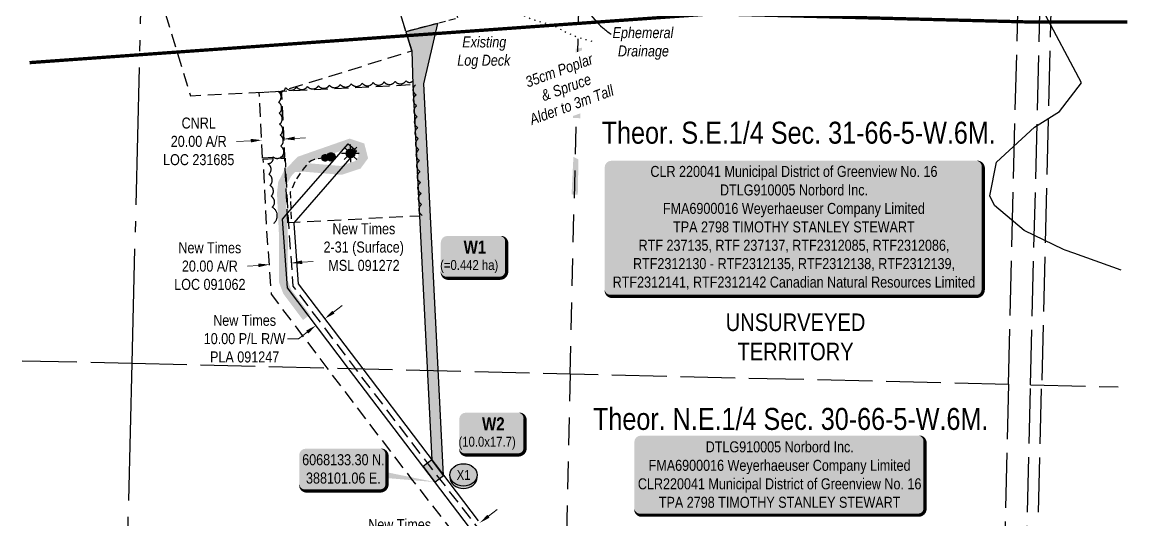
# Model space of a CAD drawing. Extents: x 386600 to 390153, y 6067319 to 6070792.
# Drawn here: x 387725 to 388733, y 6068099 to 6068552 of the extents above; entities that cross this region are included whole.
import ezdxf
from ezdxf.enums import TextEntityAlignment as Align

# ---------------------------------------------------------------- set-up
doc = ezdxf.new("R2010")
doc.units = 0
doc.header["$LTSCALE"] = 5
doc.header["$PDSIZE"] = 0.5
for name, pattern in [('0', [1, 1, 0]), ('DASHDOT2', [5, 2.5, -1.25, 0, -1.25]), ('foc-ACCESSROAD', [3.75, 2.5, -1.25]), ('foc-LSD', [8, 5, -3]), ('foc-QUARTERLINE', [33, 25, -3, 2, -3]), ('foc-TOPO', [1, 0.2, -0.8]), ('foc-UNSURVEYED', [12.5, 10, -2.5]), ('HIDDEN2', [1.875, 1.25, -0.625]), ('UG_PIPE', [1.875, 1.25, -0.625])]:
    doc.linetypes.add(name, pattern=pattern)
doc.layers.get('Defpoints').update_dxf_attribs({"color": 9})
for name, color, linetype in [('AS-PIPE-AG', 44, 'Continuous'), ('AS-PIPE-UG', 44, 'UG_PIPE'), ('AS-ROADS', 254, 'Continuous'), ('AS-SURFACE IMPACT', 7, 'Continuous'), ('AS-SYMBOL', 7, 'Continuous'), ('AS-UNDERLAY-H', 141, 'Continuous'), ('AS-WILDLIFE', 131, 'DASHDOT2'), ('C-AR', 13, 'foc-ACCESSROAD'), ('C-SYMBOL', 7, 'Continuous'), ('C-WS', 13, 'foc-ACCESSROAD'), ('DETAIL-T', 7, 'Continuous'), ('F-AR', 190, 'foc-ACCESSROAD'), ('F-RW', 190, 'Continuous'), ('F-WS', 190, 'foc-ACCESSROAD'), ('F-WS-S', 190, 'Continuous'), ('L-QSEC', 8, 'foc-QUARTERLINE'), ('L-SECTION-LSD', 7, 'foc-LSD'), ('L-UNS-T', 3, 'Continuous'), ('L-USEC', 7, 'foc-UNSURVEYED'), ('P-CROSSINGS', 250, 'Continuous'), ('P-TEMP-BLOCKS', 250, 'Continuous'), ('P-TEMP-BLUE', 160, 'Continuous'), ('P-TEMP-BLUE-H', 133, 'Continuous'), ('P-WORKAREA-COUNTY', 104, 'Continuous'), ('P-WORKAREA-COUNTY-H', 71, 'Continuous'), ('T-BUSH', 110, '0'), ('T-BUSH-T', 110, 'Continuous'), ('T-CREEK', 160, 'Continuous'), ('T-EXISTING TFA', 220, 'HIDDEN2'), ('T-EXISTING TFA-T', 220, 'Continuous'), ('T-LOW-AREA', 48, 'foc-TOPO'), ('T-WATER-T', 170, 'Continuous')]:
    doc.layers.add(name, color=color, linetype=linetype)
for name, color, linetype, lineweight in [('C-AR-T', 13, 'Continuous', 9), ('F-AR-T', 190, 'Continuous', 9), ('F-RW-T', 190, 'Continuous', 9), ('F-WS-T', 190, 'Continuous', 9)]:
    doc.layers.add(name, color=color, linetype=linetype, lineweight=lineweight)
doc.styles.add('175L', font='ARIALN.TTF', dxfattribs={"height": 20})
doc.styles.add('80', font='ARIALN.TTF', dxfattribs={"height": 10})
doc.styles.add('80CG', font='ARIALN.TTF', dxfattribs={"height": 10})
doc.styles.add('80L', font='ARIALN.TTF', dxfattribs={"height": 10})
doc.styles.add('BOLD', font='ARIALNB.TTF')
doc.styles.add('Crossing', font='ARIALN.TTF', dxfattribs={"height": 10})
doc.styles.add('foc-LtypeFont', font='ARIALN.TTF', dxfattribs={"height": 7.349999999999999})
doc.linetypes.add('foc-TOPO-flowdirection-NOLINE', pattern='A,0,[">",foc-LtypeFont,S=0.3,R=0,X=0,Y=-0.945],-20,[">",foc-LtypeFont,S=0.3,R=0,X=0,Y=-0.945],0', length=20)
doc.dimstyles.new('Compass 5 000', dxfattribs={"dimscale": 5, "dimtxt": 9, "dimasz": 2, "dimexe": 0.2, "dimexo": 0.0625, "dimgap": 0.5, "dimtad": 0, "dimtih": 1, "dimtoh": 1, "dimzin": 0, "dimdsep": 46, "dimtxsty": '80CG', "dimcen": 0.1, "dimse1": 1, "dimse2": 1, "dimclrd": 256, "dimclrt": 256, "dimaunit": 1, "dimadec": 4, "dimazin": 0, "dimtfac": 0.06, "dimtofl": 0, "dimtmove": 0, "dimatfit": 1, "dimfxl": 0.2, "dimtolj": 1, "dimtzin": 0, "dimlwd": -1, "dimarcsym": 0})

# ---------------------------------------------------------------- blocks, each defined once
blk = doc.blocks.new('GAS')
h = blk.add_hatch(color=255)
h.dxf.hatch_style = 1
edge = h.paths.add_edge_path()
edge.add_arc((0, 0), 0.9, 0, 360)
for p, q in [((-0.8077887898725749, 0), (-1.615577579628734, 0)), ((-0.5711929310346023, 0.5711929297831376), (-1.142385862069204, 1.142385861385264)), ((0, 0.8077887887338874), (0, 1.615577579286764)), ((0.5711929310309642, 0.5711929297831376), (1.142385862065566, 1.142385861385264)), ((1.615577579625096, 0), (0.8077887898689368, 0)), ((-0.5711929310346023, -0.5711929316021271), (-1.142385862069204, -1.142385863204253)), ((0, -0.8077887905528768), (0, -1.615577581105753)), ((1.142385862065566, -1.142385863204253), (0.5711929310309642, -0.5711929316021271))]:
    blk.add_line(p, q)
blk.add_circle((0, 0), 0.8000000000000003)
blk = doc.blocks.new('PIG')
h = blk.add_hatch(color=255)
h.dxf.hatch_style = 1
edge = h.paths.add_edge_path()
edge.add_arc((0, 0), 0.85, 0, 360)
at = {"layer": 'AS-SYMBOL'}
h = blk.add_hatch(color=48, dxfattribs=at)
h.dxf.hatch_style = 1
h.paths.add_polyline_path([(-0.1007441909823683, 0.004742452807931841, 1), (-0.5507441909794579, 0.004742452807931841, 1)])
h = blk.add_hatch(color=48, dxfattribs=at)
h.dxf.hatch_style = 1
h.paths.add_polyline_path([(0.1007441909823683, 0.004742452807931841, 1), (0.5507441909794579, 0.004742452807931841, 1)])
at = {"layer": 'AS-SYMBOL', "color": 48}
for centre, radius in [((0, 0), 0.75), ((-0.3257441909809131, 0.004742452807931841), 0.225), ((0.3257441909809131, 0.004742452807931841), 0.225)]:
    blk.add_circle(centre, radius, dxfattribs=at)
blk = doc.blocks.new('RISER')
h = blk.add_hatch(color=255)
h.dxf.hatch_style = 1
edge = h.paths.add_edge_path()
edge.add_arc((0, 0), 0.7000000000000001, 0, 360)
blk.add_hatch(color=48).paths.add_polyline_path([(0.5809894393423747, -0.1498374831999172), (-0.5809055220925075, -0.1501624933266612, 0.7745966773228882)])
at = {"color": 48}
blk.add_line((-0.5809055220925075, -0.1501624933266612), (0.5809894393423747, -0.1498374831996898), dxfattribs=at)
blk.add_circle((0, 0), 0.6000000000000001, dxfattribs=at)
blk = doc.blocks.new('*D461')
at = {"layer": 'Defpoints', "color": 0, "transparency": 16777216}
for p in [(388000.5915713799, 6068282.082909996), (388004.5840445491, 6068276.827880269), (387996.6234073523, 6068270.779840186)]:
    blk.add_point(p, dxfattribs=at)
at = {"layer": 'F-RW-T', "transparency": 16777216}
for p, q in [((388008.5541782351, 6068288.132446513), (388016.5167850903, 6068294.181983029)), ((387984.6683273278, 6068269.985333396), (387976.7057204721, 6068263.935796878)), ((387976.7057204721, 6068263.935796878), (387966.7057204721, 6068263.935796878))]:
    blk.add_line(p, q, dxfattribs=at)
for points in [[(388007.5459221485, 6068289.459547655), (388009.5624343213, 6068286.80534537), (388000.5915713799, 6068282.082909996)], [(387983.6600712412, 6068271.312434538), (387985.676583414, 6068268.658232253), (387992.630934183, 6068276.034869913)]]:
    blk.add_solid(points, dxfattribs=at)
at = {"layer": 'F-RW-T', "transparency": 16777216, "insert": (387927.6197723132, 6068263.935796878), "char_height": 10, "attachment_point": 5, "style": '80CG'}
blk.add_mtext('\\A1;New Times\\P10.00 P/L R/W\\PPLA 091247', dxfattribs=at)
blk = doc.blocks.new('*D462')
at = {"layer": 'Defpoints', "color": 0, "transparency": 16777216}
for p in [(387950.1563711111, 6068331.443829497), (387950.1926424032, 6068330.940777321), (387970.1347198935, 6068332.37864988)]:
    blk.add_point(p, dxfattribs=at)
at = {"layer": 'F-AR-T', "transparency": 16777216}
for p, q in [((387940.1822640098, 6068330.724671982), (387930.2081569085, 6068330.005514467)), ((387980.0725557027, 6068333.60085957), (387990.046662804, 6068334.320017085))]:
    blk.add_line(p, q, dxfattribs=at)
for points in [[(387940.0624044239, 6068332.387023167), (387940.3021235956, 6068329.062320799), (387950.1563711111, 6068331.443829497)], [(387979.9526961168, 6068335.263210755), (387980.1924152885, 6068331.938508387), (387970.0984486014, 6068332.881702055)]]:
    blk.add_solid(points, dxfattribs=at)
at = {"layer": 'F-AR-T', "transparency": 16777216, "insert": (387895.9380341254, 6068330.005514468), "char_height": 10, "attachment_point": 5, "style": '80CG'}
blk.add_mtext('\\A1;New Times\\P20.00 A/R\\PLOC 091062', dxfattribs=at)
blk = doc.blocks.new('*U466')
h = blk.add_hatch(color=255)
edge = h.paths.add_edge_path()
edge.add_line((-166.5, -62.5), (166.5, -62.5))
edge.add_arc((166.5, -56.5), 6, 270, 360)
edge.add_line((172.5, -56.5), (172.5, 55))
edge.add_arc((166.5, 55), 6, 0, 90)
edge.add_line((166.5, 61), (-166.5, 61))
edge.add_arc((-166.5, 55), 6, 90, 180)
edge.add_line((-172.5, 55), (-172.5, -56.5))
edge.add_arc((-166.5, -56.5), 6, 180, 270)
at = {"color": 44, "flags": 128}
blk.add_lwpolyline([(-166.5, -62.5, 3, 3, 0), (166.5, -62.5, 3, 3, 0.414213562373095), (172.5, -56.5, 3, 3, 0), (172.5, 55, 3, 0, 0.414213562373095), (166.5, 61, 0, 0, 0), (-166.5, 61, 0, 0, 0.414213562373095), (-172.5, 55, 0, 0, 0), (-172.5, -56.5, 0, 3, 0.414213562373095)], format="xyseb", close=True, dxfattribs=at)
at = {"color": 44, "style": '80'}
blk.add_attdef('ENTER_TEXT_001', (-35.98567530695772, -4.996589358799454), '', height=10, dxfattribs=at)
blk = doc.blocks.new('*D542')
at = {"layer": 'C-AR-T', "transparency": 16777216}
for p, q in [((387973.2037463511, 6068446.288453673), (387983.1908952222, 6068446.795264712)), ((387933.2526069425, 6068444.261080425), (387920.1366458733, 6068443.595493686))]:
    blk.add_line(p, q, dxfattribs=at)
for points in [[(387973.1192778447, 6068447.952978485), (387973.2882148575, 6068444.623928861), (387963.2165974802, 6068445.781642635)], [(387933.168138436, 6068445.925605237), (387933.3370754489, 6068442.596555613), (387943.2397558136, 6068444.767891464)]]:
    blk.add_solid(points, dxfattribs=at)
at = {"layer": 'Defpoints', "color": 0, "transparency": 16777216}
for p in [(387942.1873673639, 6068465.506114037), (387962.1642090306, 6068466.519865209), (387943.2397558136, 6068444.767891464)]:
    blk.add_point(p, dxfattribs=at)
at = {"layer": 'C-AR-T', "transparency": 16777216, "insert": (387885.8017209074, 6068443.595493687), "char_height": 10, "attachment_point": 5, "style": '80CG'}
blk.add_mtext('\\A1;CNRL\\P20.00 A/R\\PLOC 231685', dxfattribs=at)
blk = doc.blocks.new('*D553')
at = {"layer": 'Defpoints', "color": 0, "transparency": 16777216}
for p in [(388125.2918079579, 6068117.963322631), (388117.3327418151, 6068111.915704573), (388141.8369691507, 6068096.188794048)]:
    blk.add_point(p, dxfattribs=at)
at = {"layer": 'F-RW-T', "transparency": 16777216}
for p, q in [((388149.7992041754, 6068102.238819949), (388157.7614391996, 6068108.288845852)), ((388125.9156679837, 6068084.091150086), (388117.953432959, 6068078.041124186)), ((388117.953432959, 6068078.041124186), (388107.953432959, 6068078.041124186))]:
    blk.add_line(p, q, dxfattribs=at)
for points in [[(388148.7908665249, 6068103.56585912), (388150.8075418258, 6068100.911780778), (388141.8369691507, 6068096.188794048)], [(388124.9073303333, 6068085.418189257), (388126.9240056342, 6068082.764110915), (388133.8779030079, 6068090.141175989)]]:
    blk.add_solid(points, dxfattribs=at)
at = {"layer": 'F-RW-T', "transparency": 16777216, "insert": (388068.8674848005, 6068078.041124186), "char_height": 10, "attachment_point": 5, "style": '80CG'}
blk.add_mtext('\\A1;New Times\\P10.00 P/L R/W\\PPLA 091247', dxfattribs=at)
blk = doc.blocks.new('*U555')
h = blk.add_hatch(color=255)
edge = h.paths.add_edge_path()
edge.add_line((-126.5, -37), (126.5, -37))
edge.add_arc((126.5, -31), 6, 270, 360)
edge.add_line((132.5, -31), (132.5, 29.5))
edge.add_arc((126.5, 29.5), 6, 0, 90)
edge.add_line((126.5, 35.5), (-126.5, 35.5))
edge.add_arc((-126.5, 29.5), 6, 90, 180)
edge.add_line((-132.5, 29.5), (-132.5, -31))
edge.add_arc((-126.5, -31), 6, 180, 270)
at = {"color": 44, "flags": 128}
blk.add_lwpolyline([(-126.5, -37, 3, 3, 0), (126.5, -37, 3, 3, 0.414213562373095), (132.5, -31, 3, 3, 0), (132.5, 29.5, 3, 0, 0.414213562373095), (126.5, 35.5, 0, 0, 0), (-126.5, 35.5, 0, 0, 0.414213562373095), (-132.5, 29.5, 0, 0, 0), (-132.5, -31, 0, 3, 0.414213562373095)], format="xyseb", close=True, dxfattribs=at)
at = {"color": 44, "style": '80'}
blk.add_attdef('ENTER_TEXT_001', (-35.98567530695772, -4.996589358799454), '', height=10, dxfattribs=at)
blk = doc.blocks.new('*U575')
h = blk.add_hatch(color=133)
edge = h.paths.add_edge_path()
edge.add_line((-23.99999999999998, -20), (23.99999999999998, -20))
edge.add_arc((23.99999999999998, -14), 6, 270, 360)
edge.add_line((29.99999999999998, -14), (29.99999999999998, 12.5))
edge.add_arc((23.99999999999998, 12.5), 6, 0, 90)
edge.add_line((23.99999999999998, 18.5), (-23.99999999999998, 18.5))
edge.add_arc((-23.99999999999998, 12.5), 6, 90, 180)
edge.add_line((-29.99999999999998, 12.5), (-29.99999999999998, -14))
edge.add_arc((-23.99999999999998, -14), 6, 180, 270)
at = {"color": 250, "flags": 128}
blk.add_lwpolyline([(-23.99999999999998, -20, 3, 3, 0), (23.99999999999998, -20, 3, 3, 0.414213562373095), (29.99999999999998, -14, 3, 3, 0), (29.99999999999998, 12.5, 3, 0, 0.414213562373095), (23.99999999999998, 18.5, 0, 0, 0), (-23.99999999999998, 18.5, 0, 0, 0.414213562373095), (-29.99999999999998, 12.5, 0, 0, 0), (-29.99999999999998, -14, 0, 3, 0.414213562373095)], format="xyseb", close=True, dxfattribs=at)
at = {"flags": 128}
blk.add_lwpolyline([(-17.2140021838376, -10.09484480738815, 0, 7.499999999999998, 0), (-3.398394867633905e-15, 0, 0, 0, 0)], format="xyseb", dxfattribs=at)
at = {"color": 250}
for tag, p, height, style in [('TEMP_AREA_W1_001', (-9.212824010914055, 2.244292974654144), 12, 'BOLD'), ('ENTER_TEXT_001', (-30.65893587994544, -12.47010782646594), 9, '80')]:
    blk.add_attdef(tag, p, '', height=height, dxfattribs=dict(at, style=style))
blk = doc.blocks.new('*U590')
h = blk.add_hatch(color=254)
edge = h.paths.add_edge_path()
edge.add_line((-33.99999999999998, -20), (33.99999999999998, -20))
edge.add_arc((33.99999999999999, -13.99999999999999), 6.000000000000007, 269.9999999999999, 359.9999999999999)
edge.add_line((39.99999999999999, -14), (39.99999999999999, 12.5))
edge.add_arc((33.99999999999999, 12.49999999999999), 6.000000000000007, 6.785183320455494e-14, 90.00000000000007)
edge.add_line((33.99999999999998, 18.5), (-33.99999999999998, 18.5))
edge.add_arc((-33.99999999999999, 12.49999999999999), 6.000000000000007, 89.99999999999993, 179.9999999999999)
edge.add_line((-39.99999999999999, 12.5), (-39.99999999999999, -14))
edge.add_arc((-33.99999999999999, -13.99999999999999), 6.000000000000007, 180, 270.0000000000001)
at = {"color": 1, "flags": 128}
blk.add_lwpolyline([(-33.99999999999998, -20, 3, 3, 0), (33.99999999999998, -20, 3, 3, 0.4142135623730951), (39.99999999999999, -14, 3, 3, 0), (39.99999999999999, 12.5, 3, 0, 0.4142135623730951), (33.99999999999998, 18.5, 0, 0, 0), (-33.99999999999998, 18.5, 0, 0, 0.4142135623730951), (-39.99999999999999, 12.5, 0, 0, 0), (-39.99999999999999, -14, 0, 3, 0.4142135623730951)], format="xyseb", close=True, dxfattribs=at)
blk.add_lwpolyline([(83.68653504132064, -11.92811757734649, 0, 9.999999999999998, 0), (0, 0, 4.999999999999999, 4.999999999999999, 0)], format="xyseb", dxfattribs=at)
at = {"color": 1, "style": '80'}
blk.add_attdef('ENTER_TEXT_001', (-35.98567530695772, -4.996589358799454), '', height=10, dxfattribs=at)
blk = doc.blocks.new('xing2')
h = blk.add_hatch(color=50)
h.dxf.hatch_style = 1
edge = h.paths.add_edge_path()
edge.add_ellipse((0, 0), major_axis=(-12.5, 0), ratio=0.8162973455633619, start_angle=0, end_angle=360)
h = blk.add_hatch(color=250)
h.dxf.hatch_style = 1
edge = h.paths.add_edge_path()
edge.add_ellipse((0, -2.047489049626165), major_axis=(-12.5, 0), ratio=0.8162973455633619, start_angle=0, end_angle=180)
edge.add_line((12.5, -2.047489049626165), (12.5, 0))
edge.add_ellipse((0, 0), major_axis=(-12.5, 0), ratio=0.8162973455633619, start_angle=0, end_angle=180, ccw=False)
edge.add_line((-12.5, 0), (-12.5, -2.047489049626165))
at = {"color": 250}
blk.add_ellipse((0, 0), major_axis=(-12.5, 0), ratio=0.8162973455633619, dxfattribs=at)
blk.add_ellipse((0, -2.047489049626165), major_axis=(-12.5, 0), ratio=0.8162973455633619, start_param=0, end_param=3.141592653589793, dxfattribs=at)
at = {"color": 250, "style": 'Crossing'}
blk.add_attdef('CROSSING', text='', height=9, dxfattribs=at).set_placement((0.08916442567715421, 0.0199513138486509), align=Align.MIDDLE_CENTER)
at = {"color": 250, "style": 'Crossing', "flags": 1}
for tag, p in [('OWNER', (0.08916442567715421, -12.49201765665748)), ('DESCRIPTION', (0.08916442567715421, -25.770021277247)), ('LOCATION', (0.08916442567715421, -39.30337514164421)), ('DWG_REF', (0.08916442567715421, -52.83672900604233))]:
    blk.add_attdef(tag, text='', height=9, dxfattribs=at).set_placement(p, align=Align.MIDDLE_CENTER)
blk = doc.blocks.new('*U596')
h = blk.add_hatch(color=71)
edge = h.paths.add_edge_path()
edge.add_line((-23.99999999999998, -20), (23.99999999999998, -20))
edge.add_arc((23.99999999999998, -14), 6, 270, 360)
edge.add_line((29.99999999999998, -14), (29.99999999999998, 12.5))
edge.add_arc((23.99999999999998, 12.5), 6, 0, 90)
edge.add_line((23.99999999999998, 18.5), (-23.99999999999998, 18.5))
edge.add_arc((-23.99999999999998, 12.5), 6, 90, 180)
edge.add_line((-29.99999999999998, 12.5), (-29.99999999999998, -14))
edge.add_arc((-23.99999999999998, -14), 6, 180, 270)
at = {"color": 250, "flags": 128}
blk.add_lwpolyline([(-23.99999999999998, -20, 3, 3, 0), (23.99999999999998, -20, 3, 3, 0.414213562373095), (29.99999999999998, -14, 3, 3, 0), (29.99999999999998, 12.5, 3, 0, 0.414213562373095), (23.99999999999998, 18.5, 0, 0, 0), (-23.99999999999998, 18.5, 0, 0, 0.414213562373095), (-29.99999999999998, 12.5, 0, 0, 0), (-29.99999999999998, -14, 0, 3, 0.414213562373095)], format="xyseb", close=True, dxfattribs=at)
at = {"flags": 128}
blk.add_lwpolyline([(-20.36219274123562, -15.05944392179479, 0, 7.499999999999999, 0), (-3.398394867633905e-15, 3.944304526105059e-31, 0, 0, 0)], format="xyseb", dxfattribs=at)
at = {"color": 250}
for tag, p, height, style in [('TEMP_AREA_W1_001', (-9.212824010914055, 2.244292974654144), 12, 'BOLD'), ('ENTER_TEXT_001', (-30.65893587994544, -12.47010782646594), 9, '80')]:
    blk.add_attdef(tag, p, '', height=height, dxfattribs=dict(at, style=style))

msp = doc.modelspace()

# ---------------------------------------------------------------- hatches: boundary and pattern name
at = {"layer": 'AS-UNDERLAY-H'}
h = msp.add_hatch(color=256, dxfattribs=at)
h.dxf.hatch_style = 1
h.paths.add_polyline_path([(388229.2701266165, 6068528.026723608), (388226.8182139805, 6068464.94417907), (388233.3878236373, 6068464.725328668), (388234.96382807, 6068528.902217439)])
h = msp.add_hatch(color=256, dxfattribs=at)
h.dxf.hatch_style = 1
h.paths.add_polyline_path([(388227.2217126832, 6068429.554925582), (388225.5390626149, 6068395.301148766), (388231.206784101, 6068395.035632413), (388231.8267257432, 6068427.165093956)])
at = {"layer": 'P-TEMP-BLUE-H'}
h = msp.add_hatch(color=256, dxfattribs=at)
h.dxf.hatch_style = 1
h.paths.add_polyline_path([(388090.8327145992, 6068495.919879891), (388103.5982784053, 6068551.0645546), (388074.5689630996, 6068543.538466056), (388079.9499999998, 6068526.074), (388080.8469519182, 6068495.411767701), (388098.2449822316, 6068153.558737685), (388108.9728086449, 6068139.440207191)])
at = {"layer": 'P-WORKAREA-COUNTY-H'}
h = msp.add_hatch(color=256, dxfattribs=at)
h.dxf.hatch_style = 1
h.paths.add_polyline_path([(388098.2449822318, 6068153.558737685), (388090.2858149257, 6068147.510999775), (388101.0136896768, 6068133.39250601), (388108.9728086449, 6068139.440207191)])

# ---------------------------------------------------------------- linework, layer by layer
at = {"layer": 'AS-PIPE-AG', "flags": 128}
msp.add_lwpolyline([(388000.9449519183, 6068428.651767693), (388006.2759519183, 6068429.502767692)], dxfattribs=at)
at = {"layer": 'AS-PIPE-UG', "flags": 128}
msp.add_lwpolyline([(388000.9429519182, 6068428.646767701), (387991.0589519182, 6068427.165767692), (387988.3349519183, 6068425.886767701), (387985.5759519183, 6068423.683767692), (387982.2069519178, 6068419.712767701), (387977.9249519168, 6068414.1987677), (387974.4999519182, 6068408.8607677), (387969.2559519183, 6068397.484767701), (387970.0089519169, 6068371.032767694)], dxfattribs=at)
at = {"layer": 'AS-ROADS', "const_width": 7.997082479999938, "flags": 128}
msp.add_lwpolyline([(387984.0129519178, 6068283.402767701), (387966.3809519183, 6068306.921767692), (387962.9039519178, 6068316.206767692), (387963.0439519183, 6068355.939767701), (387961.1329519183, 6068396.085767699), (387962.1309519183, 6068405.4787677), (387966.5249519183, 6068414.043767693), (387978.2069519183, 6068426.194767692), (388023.2949519178, 6068441.930767693), (388033.3539519182, 6068438.618767693), (388035.7689519178, 6068429.0467677), (388030.7939519177, 6068422.276767693), (388015.5359519183, 6068417.224767701), (387982.8139519177, 6068419.9447677), (387972.0699519183, 6068419.724767701)], dxfattribs=at)
at = {"layer": 'AS-WILDLIFE', "flags": 128}
msp.add_lwpolyline([(388731.8289757515, 6068552.294346446, 2.99890506, 2.99890506, 0), (388645.4542761008, 6068552.294332519, 2.99890506, 2.99890506, 0), (388353.6808036615, 6068559.7755957, 2.99890506, 2.99890506, 0), (388061.638639925, 6068538.915555144, 2.99890506, 2.99890506, 0), (388026.3973466886, 6068536.398333668, 2.99890506, 2.99890506, 0), (387731.6628384273, 6068515.34598384, 0, 0, 0)], format="xyseb", dxfattribs=at)
at = {"layer": 'C-AR', "flags": 128}
msp.add_lwpolyline([(387944.0699699004, 6068428.407806413), (387941.030887904, 6068488.295539809), (387961.0049519183, 6068489.3137677), (387964.0509519173, 6068429.421767692), (387944.0699699004, 6068428.407806413)], close=True, dxfattribs=at)
at = {"layer": 'C-WS', "flags": 128}
msp.add_lwpolyline([(388079.95, 6068526.074), (388010.0779519183, 6068752.847767692), (387814.8719519183, 6068693.499767702), (387878.2429519183, 6068485.094767701), (387961.0049519183, 6068489.3137677)], close=True, dxfattribs=at)
at = {"layer": 'F-AR', "flags": 128}
msp.add_lwpolyline([(388334.2628412144, 6067850.936392358), (388333.0863522717, 6067835.895023474), (388322.9258700586, 6067849.472244683), (388314.9600827321, 6067860.096604229), (388333.1709758642, 6067877.486187298), (388270.3654240227, 6067943.3063186), (388260.0491789666, 6067954.117404779), (388257.3374519109, 6067956.961175287), (388248.5939419675, 6067961.477627025), (388234.6581622305, 6067968.667312239), (388221.1747602778, 6067975.632592017), (388195.0148684285, 6067989.074845117), (388079.7426192508, 6068136.454452945), (388027.3228369902, 6068205.109928944), (388002.9369658799, 6068237.296955133), (387952.1059938163, 6068304.404209871), (387947.5473325293, 6068367.62899017), (387944.5511019226, 6068427.465261778), (387964.5173702234, 6068428.480163756), (387967.0189395815, 6068378.516788227), (387967.513457962, 6068368.643918601), (387971.6251996368, 6068311.757800166), (388028.4808671959, 6068236.687655049), (388043.2133337187, 6068217.242551976), (388095.6323102663, 6068148.586481643), (388207.5668403461, 6068005.408961626), (388241.6911288975, 6067987.600234129), (388250.3884800418, 6067983.151687542), (388262.946689177, 6067976.507542497), (388263.993060367, 6067975.961736569), (388269.5848145395, 6067973.043092283), (388274.4850831622, 6067967.907145876), (388284.8049838506, 6067957.091697019), (388361.3991559824, 6067876.82116885), (388334.2628412144, 6067850.936392358)], close=True, dxfattribs=at)
at = {"layer": 'F-RW'}
msp.add_lwpolyline([(388132.3981741911, 6068092.088738095), (388022.4152734478, 6068236.832495312), (387966.5755880204, 6068310.328885672), (387962.1410186058, 6068372.921424997), (387967.0189395815, 6068378.516788227), (388021.9069741874, 6068441.477466769), (388029.4414258503, 6068434.909172432), (387972.4062820405, 6068369.484225906), (387972.4484776591, 6068368.890581854), (387976.33827762, 6068314.005924702), (388035.2020111194, 6068236.527465538), (388140.2913766922, 6068098.222896153)], dxfattribs=at)
at = {"layer": 'F-WS', "flags": 128}
msp.add_lwpolyline([(387967.0985058135, 6068369.499214223), (387961.0049519183, 6068489.3137677), (388080.8469519183, 6068495.411767701), (388086.9429519183, 6068375.631767699)], close=True, dxfattribs=at)
at = {"layer": 'L-QSEC', "flags": 128}
for points in [[(387843.8664374842, 6069005.676430238), (387824.8391360494, 6068241.537073229)], [(387824.8391360494, 6068241.537073229), (387805.5903540048, 6067468.295533818)]]:
    msp.add_lwpolyline(points, dxfattribs=at)
at = {"layer": 'L-SECTION-LSD'}
for q in [(388243.4187215524, 6069036.153783009), (388205.1476574452, 6067428.78727872)]:
    msp.add_line((388224.2646905985, 6068232.028961728), q, dxfattribs=at)
at = {"layer": 'L-USEC', "flags": 128}
for points in [[(388623.690245148, 6068222.520850228), (388643.553065442, 6069026.610609706)], [(388643.7965726702, 6068222.024178847), (388663.6593929649, 6069026.113938325)], [(388673.7080920722, 6069025.88930304), (388653.8439104183, 6068221.800533853)], [(387724.9039035409, 6068243.916719168), (387824.8391360494, 6068241.537073229)], [(387824.8391360494, 6068241.537073229), (388623.690245148, 6068222.520850228)], [(388623.690245148, 6068222.520850228), (388603.8519211491, 6067419.299509598)], [(388623.9556210691, 6067418.819711181), (388643.7965726702, 6068222.024178847)], [(388634.0068049039, 6067418.580494493), (388653.8439104183, 6068221.800533853)], [(388643.7969790511, 6068222.040632506), (388723.6252538164, 6068220.132919554)]]:
    msp.add_lwpolyline(points, dxfattribs=at)
at = {"layer": 'P-TEMP-BLUE'}
msp.add_lwpolyline([(388090.8327145992, 6068495.919879891), (388103.5982784053, 6068551.0645546), (388074.5689630996, 6068543.538466056), (388079.9499999998, 6068526.074), (388080.8469519182, 6068495.411767701), (388098.2449822316, 6068153.558737685), (388108.9728086449, 6068139.440207191)], close=True, dxfattribs=at)
at = {"layer": 'P-WORKAREA-COUNTY'}
msp.add_lwpolyline([(388098.2449822318, 6068153.558737685), (388090.2858149257, 6068147.510999775), (388101.0136896768, 6068133.39250601), (388108.9728086449, 6068139.440207191)], close=True, dxfattribs=at)
at = {"layer": 'T-BUSH', "flags": 128}
for points in [[(387954.3485204174, 6068369.15785828, 0.52056705), (387952.8166076053, 6068383.712455391, 0.52056705), (387951.770242898, 6068393.653893728, 0.52056705), (387950.7238781895, 6068403.595332056, 0.52056705), (387949.6775134819, 6068413.536770402, 0.52056705), (387948.6311487738, 6068423.478208737, 0.52056705), (387953.6045826288, 6068429.434727883, 0.3301683215714358), (387961.0459007897, 6068429.334779881, 0.52056705), (387960.5392747276, 6068439.318283655, 0.52056705), (387960.0326486655, 6068449.301787404, 0.52056705), (387959.5260226033, 6068459.285291165, 0.52056705), (387959.0193965412, 6068469.268794927, 0.52056705), (387958.5127704783, 6068479.252298689, 0.52056705), (387958.006144417, 6068489.235802449, 0.52056705), (387964.9393875875, 6068492.544552925, 0.52056705), (387974.9191562746, 6068493.120082482, 0.52056705), (387984.8989249619, 6068493.695612039, 0.52056705), (387994.8786936482, 6068494.271141597, 0.52056705), (388004.8584623361, 6068494.846671155, 0.52056705), (388014.8382310233, 6068495.422200713, 0.52056705), (388024.8179997104, 6068495.997730271, 0.52056705), (388034.7977683976, 6068496.573259829, 0.52056705), (388044.7775370848, 6068497.148789386, 0.52056705), (388054.7573057719, 6068497.724318944, 0.52056705), (388064.7370744591, 6068498.299848503, 0.52056705), (388074.7168431455, 6068498.875378059, 0.52056705), (388081.2983411326, 6068499.254930607)], [(388089.4300434302, 6068376.226974883, -0.52056705), (388088.9260194885, 6068386.210613256, -0.52056705), (388088.4219955468, 6068396.19425163, -0.52056705), (388087.9179716051, 6068406.177890004, -0.52056705), (388087.4139476635, 6068416.161528375, -0.52056705), (388086.9099237217, 6068426.14516675, -0.52056705), (388086.4058997801, 6068436.128805115, -0.52056705), (388085.9018758375, 6068446.112443495, -0.52056705), (388085.3978518967, 6068456.096081876, -0.52056705), (388084.893827955, 6068466.079720242, -0.52056705), (388084.3898040133, 6068476.063358607, -0.52056705), (388083.8857800716, 6068486.046996988, -0.52056705), (388083.4290434297, 6068495.093974875, -0.52056705)]]:
    msp.add_lwpolyline(points, format="xyb", dxfattribs=at)
at = {"layer": 'T-CREEK', "linetype": 'foc-TOPO-flowdirection-NOLINE', "flags": 128}
msp.add_lwpolyline([(388726.2519884306, 6068326.487074953), (388683.2769537225, 6068341.821017225), (388675.279711715, 6068344.673962757)], dxfattribs=at)
at = {"layer": 'T-CREEK', "flags": 128}
msp.add_lwpolyline([(388726.2519884306, 6068326.487074953), (388683.2769537225, 6068341.821017225), (388675.279711715, 6068344.673962757)], dxfattribs=at)
at = {"layer": 'T-EXISTING TFA', "flags": 128}
msp.add_lwpolyline([(388106.0330007374, 6068585.088339841), (388114.5885658252, 6068579.918298898), (388121.9187410965, 6068555.814285104), (388074.5689630997, 6068543.538466056), (388065.7362857811, 6068572.205430448), (388104.9508464187, 6068583.297552918)], close=True, dxfattribs=at)
at = {"layer": 'T-LOW-AREA', "flags": 128}
msp.add_lwpolyline([(387954.3556609728, 6068874.494680298), (387973.2019421145, 6068857.227736336), (387994.7341292685, 6068837.499965511), (388007.5000183886, 6068822.499965522), (388012.8066214487, 6068816.257008225), (388011.0985255124, 6068795.980719117), (388011.562694469, 6068795.538978484), (388016.0971229173, 6068791.223650345), (388022.500003824, 6068785.130151819), (388030.2183627428, 6068770.645192991), (388030.2886349453, 6068770.513313913), (388031.6226910763, 6068769.417021943), (388045.3993631773, 6068758.095717427), (388051.4926312679, 6068731.28903425), (388048.3484888622, 6068721.808923986), (388048.3897146175, 6068721.705447385), (388052.8838236846, 6068710.425238534), (388060.1428063087, 6068692.20519756), (388069.3619813406, 6068657.499965589), (388074.0578322108, 6068639.345706475), (388076.5146299582, 6068629.847672507), (388099.0516190949, 6068612.499965631), (388099.1617505211, 6068612.373301237), (388112.9430019907, 6068596.523200571), (388116.3883101444, 6068592.560682958), (388116.4347812842, 6068592.50723555), (388118.5164070327, 6068589.224481445), (388119.3847294616, 6068587.855124315), (388122.7804865955, 6068582.499965662), (388127.0557699057, 6068581.107524606), (388152.4796204874, 6068572.827087292), (388189.055339487, 6068555.001646453), (388208.8046366052, 6068549.213630999), (388221.0632286177, 6068542.761633935), (388232.5000037915, 6068538.030645265), (388247.5000037914, 6068534.091253255)], dxfattribs=at)

# ---------------------------------------------------------------- block references
at = {"layer": 'AS-SURFACE IMPACT', "color": 6}
ref = msp.add_blockref('*U466', (388428.1696700611, 6068364.984873131), dxfattribs=dict(at, xscale=0.9996252999999947, yscale=0.9996252999999947, zscale=0.9996252999999947))
ref.add_attrib('ENTER_TEXT_001', 'CLR 220041 Municipal District of Greenview No. 16', (388297.369449616, 6068411.26356966), dxfattribs={"layer": '0', "color": 44, "height": 9.996252999999948, "style": '80'})
ref.add_attrib('ENTER_TEXT_002', 'DTLG910005 Norbord Inc.', (388360.7563308493, 6068394.425861104), dxfattribs={"layer": '0', "color": 44, "height": 9.996252999999948, "style": '80'})
ref.add_attrib('ENTER_TEXT_003', 'FMA6900016 Weyerhaeuser Company Limited', (388308.7601321784, 6068377.588152549), dxfattribs={"layer": '0', "color": 44, "height": 9.996252999999948, "style": '80'})
ref.add_attrib('ENTER_TEXT_004', 'TPA 2798 TIMOTHY STANLEY STEWART', (388318.0506469891, 6068360.750443994), dxfattribs={"layer": '0', "color": 44, "height": 9.996252999999948, "style": '80'})
ref.add_attrib('ENTER_TEXT_005', 'RTF 237135, RTF 237137, RTF2312085, RTF2312086,', (388286.5958617988, 6068344.049109968), dxfattribs={"layer": '0', "color": 44, "height": 9.996252999999948, "style": '80'})
ref.add_attrib('ENTER_TEXT_006', 'RTF2312130 - RTF2312135, RTF2312138, RTF2312139,', (388281.5056824915, 6068327.347775943), dxfattribs={"layer": '0', "color": 44, "height": 9.996252999999948, "style": '80'})
ref.add_attrib('ENTER_TEXT_007', 'RTF2312141, RTF2312142 Canadian Natural Resources Limited', (388262.9689745921, 6068310.510067387), dxfattribs={"layer": '0', "color": 44, "height": 9.996252999999948, "style": '80'})
at = {"layer": 'AS-SYMBOL', "xscale": 4.999999999999961, "yscale": 4.999999999999961, "zscale": 4.999999999999961}
for name, p in [('RISER', (388000.9449519183, 6068428.651767693)), ('PIG', (388006.2759519183, 6068429.502767692))]:
    msp.add_blockref(name, p, dxfattribs=at)
at = {"layer": 'DETAIL-T'}
ref = msp.add_blockref('*U590', (388017.357698547, 6068145.316270063), dxfattribs=dict(at, xscale=0.99963502, yscale=0.99963502, zscale=0.99963502))
ref.add_attrib('ENTER_TEXT_001', '6068133.30 N.', (387980.0759490801, 6068148.733621705), dxfattribs={"layer": '0', "color": 1, "height": 9.996350199999997, "style": '80'})
ref.add_attrib('ENTER_TEXT_002', '388101.06 E.', (387983.5501239961, 6068132.032125282), dxfattribs={"layer": '0', "color": 1, "height": 9.996350199999997, "style": '80'})
at = {"layer": 'F-WS-S', "color": 6, "xscale": 4.998126499999951, "yscale": 4.998126499999951, "zscale": 4.998126499999951}
msp.add_blockref('GAS', (388024.0129519183, 6068432.714767693), dxfattribs=at)
at = {"layer": 'F-WS-S'}
ref = msp.add_blockref('*U555', (388415.1504881409, 6068140.217356682), dxfattribs=dict(at, xscale=0.99963502, yscale=0.99963502, zscale=0.99963502))
ref.add_attrib('ENTER_TEXT_001', 'DTLG910005 Norbord Inc.', (388347.7364934259, 6068160.472580603), dxfattribs={"layer": '0', "color": 44, "height": 9.996350199999993, "style": '80'})
ref.add_attrib('ENTER_TEXT_002', 'FMA6900016 Weyerhaeuser Company Limited', (388295.7397891625, 6068143.634708324), dxfattribs={"layer": '0', "color": 44, "height": 9.996350199999993, "style": '80'})
ref.add_attrib('ENTER_TEXT_003', 'CLR220041 Municipal District of Greenview No. 16', (388285.9411839528, 6068126.796836046), dxfattribs={"layer": '0', "color": 44, "height": 9.996350199999993, "style": '80'})
ref.add_attrib('ENTER_TEXT_004', 'TPA 2798 TIMOTHY STANLEY STEWART', (388305.0303943109, 6068109.958963767), dxfattribs={"layer": '0', "color": 44, "height": 9.996350199999993, "style": '80'})
at = {"layer": 'P-CROSSINGS', "xscale": 0.99963502, "yscale": 0.99963502, "zscale": 0.99963502}
msp.add_blockref('xing2', (388127.0566540182, 6068139.886227749), dxfattribs=at).add_auto_attribs({'CROSSING': 'X1'})
at = {"layer": 'P-TEMP-BLOCKS', "xscale": 0.99963502, "yscale": 0.99963502, "zscale": 0.99963502}
for name, p, values in [('*U575', (388136.3932221713, 6068339.036505692), {'TEMP_AREA_W1_001': 'W1', 'ENTER_TEXT_001': '(=0.442 ha)'}), ('*U596', (388153.1590976061, 6068178.111226136), {'TEMP_AREA_W1_001': 'W2', 'ENTER_TEXT_001': '(10.0x17.7)'})]:
    msp.add_blockref(name, p, dxfattribs=at).add_auto_attribs(values)

# ---------------------------------------------------------------- texts
at = {"layer": 'C-SYMBOL', "color": 3, "style": '175L'}
msp.add_text('Theor. N.E.1/4 Sec. 30-66-5-W.6M.', height=19.99270039999999, dxfattribs=at).set_placement((388425.2178531766, 6068174.891588189), align=Align.BOTTOM_CENTER)
at = {"layer": 'C-SYMBOL', "color": 3, "insert": (388432.531141011, 6068461.541246181), "char_height": 19.9999999999997, "width": 361.9381991814407, "attachment_point": 2, "style": '175L', "bg_fill": 3, "box_fill_scale": 1.15, "bg_fill_color": 256, "bg_fill_true_color": 13158600, "bg_fill_transparency": 0}
msp.add_mtext('Theor. S.E.1/4 Sec. 31-66-5-W.6M.', dxfattribs=at)
at = {"layer": 'F-WS-T', "insert": (387999.133431278, 6068369.065182343), "char_height": 9.99999999999985, "attachment_point": 1, "style": '80L'}
msp.add_mtext_dynamic_manual_height_columns('\\pi8.51794;New Times\\P\\pi0.40744;2-31 (Surface)\\P\\pi4.75601;MSL 091272', width=73.01815385814577, gutter_width=49.98175099999994, heights=[0], dxfattribs=at)
at = {"layer": 'T-WATER-T', "insert": (388262.5849034057, 6068547.653248127), "char_height": 9.996252999999877, "attachment_point": 1, "style": '80L'}
msp.add_mtext_dynamic_manual_height_columns('\\pi0.32641;{\\fArial Narrow|b0|i1|c0|p34;Ephemeral\\P\\pi5.16771;Drainage}', width=55.95951386925778, gutter_width=49.98175099999994, heights=[0], dxfattribs=at)

# ---------------------------------------------------------------- dimensions: what is measured, and where the dimension line sits
at = {"layer": 'C-AR-T'}
dim = msp.add_linear_dim(base=(387943.2397558136, 6068444.767891464), p1=(387962.1642090305, 6068466.519865208), p2=(387942.1873673639, 6068465.506114037), angle=182.9050578999763, text='CNRL\\P20.00 A/R\\PLOC 231685', dimstyle='Compass 5 000', dxfattribs=at)
dim.commit()
dim.dimension.update_dxf_attribs({"geometry": '*D542', "text_midpoint": (387885.8017209074, 6068443.595493687), "dimtype": 161})
at = {"layer": 'F-AR-T', "color": 6}
dim = msp.add_aligned_dim(p1=(387970.1347198936, 6068332.37864988), p2=(387950.1926424033, 6068330.940777322), distance=-0.504358104381029, text='New Times\\P20.00 A/R\\PLOC 091062', dimstyle='Compass 5 000', dxfattribs=at)
dim.commit()
dim.dimension.update_dxf_attribs({"geometry": '*D462', "text_midpoint": (387895.9380341254, 6068330.005514468)})
at = {"layer": 'F-RW-T', "color": 6}
dim = msp.add_linear_dim(base=(388000.5915713799, 6068282.082909996), p1=(387996.6234073519, 6068270.779840186), p2=(388004.584044549, 6068276.827880269), angle=37.22550676050899, text='New Times\\P10.00 P/L R/W\\PPLA 091247', dimstyle='Compass 5 000', dxfattribs=at)
dim.commit()
dim.dimension.update_dxf_attribs({"geometry": '*D461', "text_midpoint": (387927.6197723132, 6068263.935796878), "dimtype": 161})
at = {"layer": 'F-RW-T'}
dim = msp.add_linear_dim(base=(388141.8369691507, 6068096.188794048), p1=(388117.3327418153, 6068111.915704573), p2=(388125.2918079582, 6068117.963322631), angle=37.229028264033275, text='New Times\\P10.00 P/L R/W\\PPLA 091247', dimstyle='Compass 5 000', dxfattribs=at)
dim.commit()
dim.dimension.update_dxf_attribs({"geometry": '*D553', "text_midpoint": (388068.8674848005, 6068078.041124186), "dimtype": 161})

# ---------------------------------------------------------------- leaders
at = {"layer": 'T-WATER-T', "color": 6, "path_type": 1}
msp.add_leader([(388228.062872187, 6068579.393373706), (388253.9050941771, 6068547.061838447), (388261.5985405487, 6068541.147505903)], dimstyle='Compass 5 000', override={"dimgap": 0.5, "dimtad": 0}, dxfattribs=at)

# ---------------------------------------------------------------- next in the draw order: linework, layer by layer
at = {"layer": 'T-CREEK', "flags": 128}
msp.add_lwpolyline([(388675.279711715, 6068344.673962757), (388673.7601939859, 6068345.216141171), (388637.9145336257, 6068362.56252305), (388610.7823196938, 6068385.201629332), (388606.6439170703, 6068393.954519816), (388612.8716969843, 6068424.738690564), (388647.3348755025, 6068456.459606152), (388670.0195465839, 6068470.751961845), (388690.2741266689, 6068496.862420515), (388654.7832541835, 6068563.763117894)], dxfattribs=at)

# ---------------------------------------------------------------- next in the draw order: texts
at = {"layer": 'L-UNS-T', "color": 3, "insert": (388429.612365308, 6068265.494776345), "char_height": 15.9999999999997, "attachment_point": 5, "style": '80L', "bg_fill": 3, "box_fill_scale": 1.15, "bg_fill_color": 256, "bg_fill_transparency": 0}
msp.add_mtext_dynamic_manual_height_columns('UNSURVEYED TERRITORY', width=126.367613214223, gutter_width=47.48266344999998, heights=[0], dxfattribs=at)
at = {"layer": 'T-BUSH-T', "insert": (388174.6990421111, 6068499.219174596), "char_height": 9.999999999999867, "attachment_point": 1, "rotation": 19.999999999999954, "style": '80L', "bg_fill": 2}
msp.add_mtext_dynamic_manual_height_columns('\\pi8.02685;{\\fArial Narrow|b0|i1|c0|p34;35cm Poplar\\P\\pi17.3993;& Spruce\\P\\pi0.01185;Alder to 3m Tall}', width=80.73310706859945, gutter_width=49.98175099999994, heights=[0], dxfattribs=at)

# ---------------------------------------------------------------- next in the draw order: linework, layer by layer
at = {"layer": 'T-CREEK', "linetype": 'foc-TOPO-flowdirection-NOLINE', "flags": 128}
msp.add_lwpolyline([(388675.279711715, 6068344.673962757), (388673.7601939859, 6068345.216141171), (388637.9145336257, 6068362.56252305), (388610.7823196938, 6068385.201629332), (388606.6439170703, 6068393.954519816), (388612.8716969843, 6068424.738690564), (388647.3348755025, 6068456.459606152), (388670.0195465839, 6068470.751961845), (388690.2741266689, 6068496.862420515), (388654.7832541835, 6068563.763117894), (388602.6271823242, 6068614.32106918), (388590.601765795, 6068632.229562278), (388596.0164935491, 6068647.844427642), (388624.3921666695, 6068670.938289322), (388658.1050008197, 6068691.525650385), (388671.8818437916, 6068716.052588209), (388668.1972139476, 6068723.782626531), (388645.103923367, 6068750.56371743), (388628.6420046494, 6068763.705139098), (388574.9402772709, 6068752.398597379), (388569.3174731947, 6068753.368074498), (388541.0466495843, 6068774.703347242), (388522.6176708227, 6068806.023785915), (388514.3116016855, 6068847.731757025), (388521.5779447551, 6068893.286724884), (388511.3887396273, 6068926.982615354), (388488.7047026028, 6068938.097125618), (388314.1796118569, 6069008.169624271), (388288.3802430541, 6069033.015124613), (388258.1420471441, 6069085.438735129), (388241.0345397799, 6069085.243425543), (388221.8305415283, 6069088.319412806), (388207.4487444679, 6069103.584312267), (388180.5865328204, 6069107.542341239), (388165.7758930133, 6069114.742957189), (388141.7430132844, 6069135.418440097)], dxfattribs=at)

# ---------------------------------------------------------------- next in the draw order: texts
at = {"layer": 'T-EXISTING TFA-T', "insert": (388115.6411969379, 6068539.194374426), "char_height": 9.9963502, "attachment_point": 1, "style": '80L'}
msp.add_mtext_dynamic_manual_height_columns('\\pi10.30545;{\\fArial Narrow|b0|i1|c0|p34;Existing\\P\\pi5.76413;Log Deck}', width=60.13261504415553, gutter_width=47.48266345, heights=[0], dxfattribs=at)

doc.saveas('drawing.dxf')
